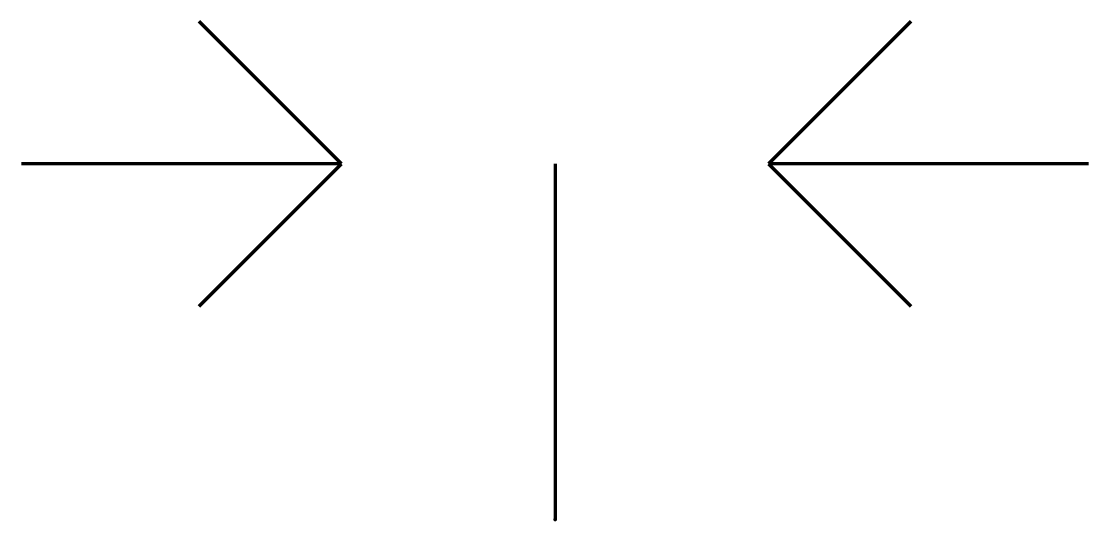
# Model space of a CAD drawing. Header units: millimetres. Extents: x 0 to 15, y -5 to 2.
import ezdxf

# ---------------------------------------------------------------- set-up
doc = ezdxf.new("R2010")
doc.units = ezdxf.units.MM
doc.layers.get('0').update_dxf_attribs({"linetype": 'CONTINUOUS', "lineweight": 0})

msp = doc.modelspace()

# ---------------------------------------------------------------- linework, layer by layer
at = {"color": 7, "linetype": 'CONTINUOUS', "lineweight": 70}
for p, q in [((4.5, 0), (2.5, 2)), ((12.5, 2), (10.5, 0)), ((4.5, 0), (0, 0)), ((2.5, -2), (4.5, 0)), ((7.5, 0), (7.5, -5)), ((15, 0), (10.5, 0)), ((10.5, 0), (12.5, -2))]:
    msp.add_line(p, q, dxfattribs=at)
msp.add_point((7.5, -5), dxfattribs=at)

doc.saveas('drawing.dxf')
